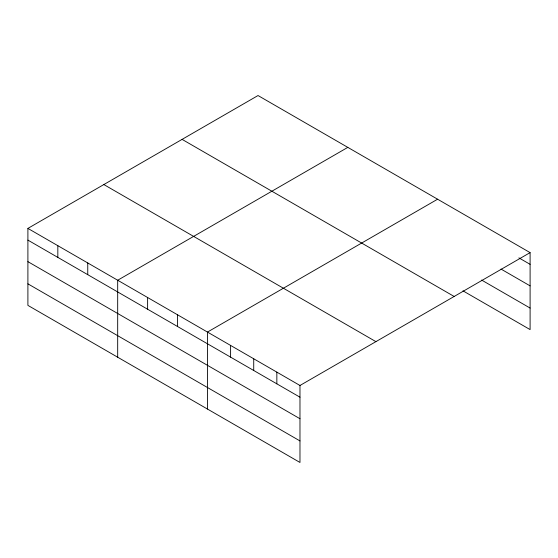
<?xml version="1.0" encoding="UTF-8"?>
<svg xmlns="http://www.w3.org/2000/svg" width="558" height="558" viewBox="0 0 558 558"><rect width="100%" height="100%" fill="white"/><g stroke="black" fill="none" stroke-linecap="round" stroke-linejoin="round"><path stroke-width="0.84" d="M299.974 418.73L299.974 385.48L27.9 228.403L27.9 305.379L299.974 462.463L299.974 418.73L27.9 261.653M462.959 290.837L530.1 329.597L530.1 252.621L258.026 95.537L27.9 228.403M347.815 147.375L117.682 280.242L117.682 357.218M437.598 199.213L207.464 332.073L207.464 409.056M299.974 385.48L530.1 252.621M518.912 257.873L530.1 264.332M501.007 269.068L530.1 285.87M481.61 280.06L530.1 308.058M182.089 139.381L454.156 296.465M103.844 184.559L375.911 341.636M27.9 240.114L299.974 397.191M27.9 283.841L299.974 440.925M276.845 372.13L276.845 383.841M253.723 358.78L253.723 370.491M230.594 345.423L230.594 357.141M177.542 314.796L177.542 326.507M147.612 297.519L147.612 309.23M87.752 262.957L87.752 274.669M57.83 245.68L57.83 257.391"/></g></svg>
